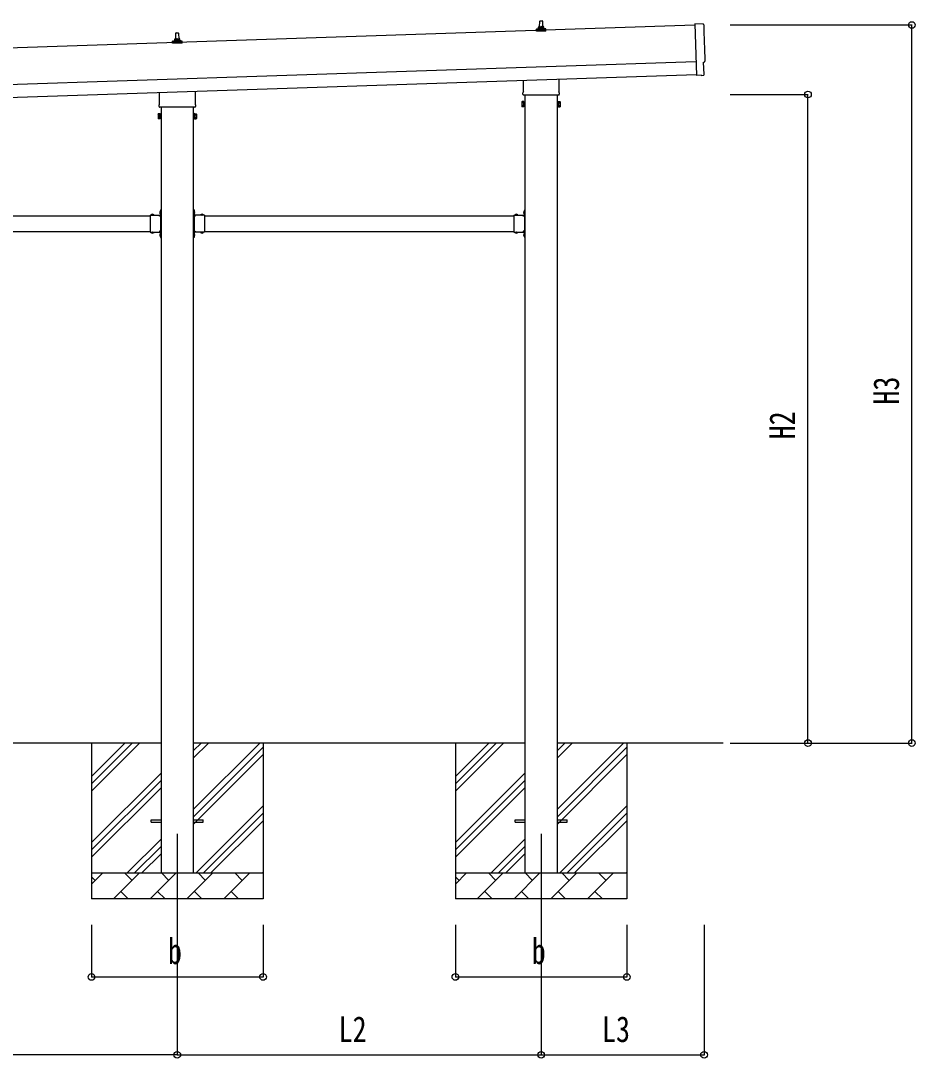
# Model space of a CAD drawing. Units: millimetres, scale not verified. Extents: x -12615 to 12615, y -8910 to 8910.
# Drawn here: x -2092 to 1350, y -4251 to -259 of the extents above; entities that cross this region are included whole.
import ezdxf
from ezdxf.enums import TextEntityAlignment as Align

# ---------------------------------------------------------------- set-up
doc = ezdxf.new("R2010")
doc.units = ezdxf.units.MM
doc.header["$LTSCALE"] = 30
for name, color, linetype in [('0-4_YKK_12', 2, 'Continuous'), ('0-5_YKK_13', 4, 'Continuous'), ('0-6_YKK_A1', 4, 'Continuous'), ('0-7_YKK_D', 6, 'Continuous')]:
    doc.layers.add(name, color=color, linetype=linetype)
doc.styles.add('ＭＳ ゴシック', font='')
doc.styles.get('ＭＳ ゴシック').set_extended_font_data('MS Gothic')

msp = doc.modelspace()

# ---------------------------------------------------------------- linework, layer by layer
at = {"layer": '0-4_YKK_12'}
for p, q in [((-1489.72, -3388.05), (-1489.72, -3888.05)), ((-89.72, -3388.05), (-89.72, -3888.05))]:
    msp.add_line(p, q, dxfattribs=at)
at = {"layer": '0-5_YKK_13'}
for p, q in [((-95.72, -283.79), (-94.99, -260.27)), ((-93.99, -259.29), (-85.44, -259.29)), ((-84.44, -260.27), (-83.72, -283.79)), ((-1495.72, -330.46), (-1494.99, -306.93)), ((-1493.99, -305.96), (-1485.44, -305.96)), ((-1484.44, -306.93), (-1483.72, -330.46)), ((-107.97, -299.29), (-107.97, -291.58)), ((-71.47, -299.29), (-107.97, -299.29)), ((-107.58, -290.79), (-71.85, -290.79)), ((-107.2, -290.61), (-100.48, -288.98)), ((-100.1, -288.79), (-79.33, -288.79)), ((-99.72, -288), (-99.72, -283.79)), ((-98.72, -283.79), (-80.72, -283.79)), ((-79.72, -288), (-79.72, -283.79)), ((-72.23, -290.61), (-78.95, -288.98)), ((-71.47, -299.29), (-71.47, -291.58)), ((-1507.97, -345.96), (-1507.97, -338.24)), ((-1471.47, -345.96), (-1507.97, -345.96)), ((-1507.58, -337.46), (-1471.85, -337.46)), ((-1507.2, -337.27), (-1500.48, -335.64)), ((-1500.1, -335.46), (-1479.33, -335.46)), ((-1499.72, -334.67), (-1499.72, -330.46)), ((-1498.72, -330.46), (-1480.72, -330.46)), ((-1479.72, -334.67), (-1479.72, -330.46)), ((-1472.23, -337.27), (-1478.95, -335.64)), ((-1471.47, -345.96), (-1471.47, -338.24)), ((508.07, -469.3), (508.1, -470.3)), ((527.73, -469.65), (534.63, -469.05)), ((-158.02, -533.28), (-158.02, -488.73)), ((-21.42, -484.18), (-21.42, -533.28)), ((-1558.02, -579.95), (-1558.02, -535.4)), ((-1421.42, -530.85), (-1421.42, -579.95)), ((-159.72, -542.05), (-159.72, -536.55)), ((-21.78, -545.55), (-157.65, -545.55)), ((-19.72, -536.55), (-19.72, -542.05)), ((-1559.72, -588.72), (-1559.72, -583.22)), ((-1421.78, -592.22), (-1557.65, -592.22)), ((-1419.72, -583.22), (-1419.72, -588.72)), ((-163.72, -571.55), (-162.96, -570.24)), ((-163.72, -571.55), (-163.72, -588.55)), ((-163.72, -588.55), (-162.96, -589.87)), ((-156.72, -575.15), (-162.96, -575.15)), ((-156.72, -584.96), (-162.96, -584.96)), ((-156.72, -589.87), (-162.96, -589.87)), ((-154.22, -589.25), (-156.72, -589.25)), ((-25.22, -589.25), (-22.72, -589.25)), ((-22.72, -575.15), (-16.48, -575.15)), ((-22.72, -584.96), (-16.48, -584.96)), ((-22.72, -589.87), (-16.48, -589.87)), ((-15.72, -571.55), (-16.48, -570.24)), ((-15.72, -588.55), (-16.48, -589.87)), ((-15.72, -571.55), (-15.72, -588.55)), ((-1563.72, -618.22), (-1562.96, -616.9)), ((-1563.72, -618.22), (-1563.72, -635.22)), ((-1563.72, -635.22), (-1562.96, -636.53)), ((-1556.72, -621.81), (-1562.96, -621.81)), ((-1556.72, -631.63), (-1562.96, -631.63)), ((-1556.72, -636.53), (-1562.96, -636.53)), ((-1554.22, -635.92), (-1556.72, -635.92)), ((-1425.22, -635.92), (-1422.72, -635.92)), ((-1422.72, -621.81), (-1416.48, -621.81)), ((-1422.72, -631.63), (-1416.48, -631.63)), ((-1422.72, -636.53), (-1416.48, -636.53)), ((-1415.72, -618.22), (-1416.48, -616.9)), ((-1415.72, -635.22), (-1416.48, -636.53)), ((-1415.72, -618.22), (-1415.72, -635.22)), ((-1554.72, -991.15), (-1554.22, -991.15)), ((-1554.22, -987.05), (-1552.22, -987.05)), ((-1554.22, -987.05), (-1554.22, -1007.05)), ((-1554.22, -991.15), (-1554.22, -1002.95)), ((-1552.22, -994.05), (-1554.22, -994.05)), ((-1552.22, -987.05), (-1552.22, -1007.05)), ((-1425.22, -987.05), (-1427.22, -987.05)), ((-1427.22, -987.05), (-1427.22, -1007.05)), ((-1427.22, -994.05), (-1425.22, -994.05)), ((-1425.22, -987.05), (-1425.22, -1007.05)), ((-1424.71, -991.15), (-1425.22, -991.15)), ((-1425.22, -991.15), (-1425.22, -1002.95)), ((-154.72, -991.15), (-154.22, -991.15)), ((-154.22, -987.05), (-152.22, -987.05)), ((-154.22, -987.05), (-154.22, -1007.05)), ((-154.22, -991.15), (-154.22, -1002.95)), ((-152.22, -994.05), (-154.22, -994.05)), ((-152.22, -987.05), (-152.22, -1007.05)), ((-1594.22, -1007.05), (-1594.22, -1073.05)), ((-1594.22, -1007.05), (-1554.22, -1007.05)), ((-1591.12, -1006.54), (-1591.12, -1007.05)), ((-1591.12, -1007.05), (-1579.32, -1007.05)), ((-1552.22, -1000.05), (-1554.22, -1000.05)), ((-1554.22, -1011.05), (-1554.22, -1069.05)), ((-1427.22, -1000.05), (-1425.22, -1000.05)), ((-1385.22, -1007.05), (-1425.22, -1007.05)), ((-1425.22, -1011.05), (-1425.22, -1069.05)), ((-1388.32, -1007.05), (-1400.12, -1007.05)), ((-1388.32, -1006.54), (-1388.32, -1007.05)), ((-1385.22, -1007.05), (-1385.22, -1073.05)), ((-194.22, -1007.05), (-194.22, -1073.05)), ((-194.22, -1007.05), (-154.22, -1007.05)), ((-191.12, -1006.54), (-191.12, -1007.05)), ((-191.12, -1007.05), (-179.32, -1007.05)), ((-152.22, -1000.05), (-154.22, -1000.05)), ((-154.22, -1011.05), (-154.22, -1069.05)), ((-1594.22, -1073.05), (-1554.22, -1073.05)), ((-1591.12, -1073.56), (-1591.12, -1073.05)), ((-1591.12, -1073.05), (-1579.32, -1073.05)), ((-1554.22, -1071.05), (-1558.22, -1071.05)), ((-1554.72, -1077.15), (-1554.22, -1077.15)), ((-1554.22, -1073.05), (-1554.22, -1093.05)), ((-1554.22, -1077.15), (-1554.22, -1088.95)), ((-1552.22, -1073.05), (-1552.22, -1093.05)), ((-1427.22, -1073.05), (-1427.22, -1093.05)), ((-1425.22, -1071.05), (-1421.22, -1071.05)), ((-1425.22, -1073.05), (-1425.22, -1093.05)), ((-1385.22, -1073.05), (-1425.22, -1073.05)), ((-1424.71, -1077.15), (-1425.22, -1077.15)), ((-1425.22, -1077.15), (-1425.22, -1088.95)), ((-1388.32, -1073.05), (-1400.12, -1073.05)), ((-1388.32, -1073.56), (-1388.32, -1073.05)), ((-194.22, -1073.05), (-154.22, -1073.05)), ((-191.12, -1073.56), (-191.12, -1073.05)), ((-191.12, -1073.05), (-179.32, -1073.05)), ((-154.22, -1071.05), (-158.22, -1071.05)), ((-154.72, -1077.15), (-154.22, -1077.15)), ((-154.22, -1073.05), (-154.22, -1093.05)), ((-154.22, -1077.15), (-154.22, -1088.95)), ((-152.22, -1073.05), (-152.22, -1093.05)), ((-1552.22, -1080.05), (-1554.22, -1080.05)), ((-1552.22, -1086.05), (-1554.22, -1086.05)), ((-1554.22, -1093.05), (-1552.22, -1093.05)), ((-1427.22, -1080.05), (-1425.22, -1080.05)), ((-1427.22, -1086.05), (-1425.22, -1086.05)), ((-1425.22, -1093.05), (-1427.22, -1093.05)), ((-152.22, -1080.05), (-154.22, -1080.05)), ((-152.22, -1086.05), (-154.22, -1086.05)), ((-154.22, -1093.05), (-152.22, -1093.05)), ((-1589.72, -3333.55), (-1552.22, -3333.55)), ((-1589.72, -3342.55), (-1589.72, -3333.55)), ((-1589.72, -3342.55), (-1552.22, -3342.55)), ((-1427.22, -3333.55), (-1389.72, -3333.55)), ((-1427.22, -3342.55), (-1389.72, -3342.55)), ((-1389.72, -3342.55), (-1389.72, -3333.55)), ((-189.72, -3333.55), (-152.22, -3333.55)), ((-189.72, -3342.55), (-189.72, -3333.55)), ((-189.72, -3342.55), (-152.22, -3342.55)), ((-27.22, -3333.55), (10.28, -3333.55)), ((-27.22, -3342.55), (10.28, -3342.55)), ((10.28, -3342.55), (10.28, -3333.55))]:
    msp.add_line(p, q, dxfattribs=at)
for points in [[(533.09, -272.15), (501.48, -271.55), (508.07, -469.3)], [(537.37, -465.97), (535.8, -418.97), (536.4, -418.95)], [(526.97, -469.4), (526.29, -468.79), (508.1, -470.3)], [(-156.72, -589.87), (-156.72, -570.24), (-162.96, -570.24)], [(-156.72, -589.25), (-156.72, -570.85), (-154.22, -570.85)], [(-22.72, -589.25), (-22.72, -570.85), (-25.22, -570.85)], [(-22.72, -589.87), (-22.72, -570.24), (-16.48, -570.24)], [(-1556.72, -636.53), (-1556.72, -616.9), (-1562.96, -616.9)], [(-1556.72, -635.92), (-1556.72, -617.52), (-1554.22, -617.52)], [(-1422.72, -635.92), (-1422.72, -617.52), (-1425.22, -617.52)], [(-1422.72, -636.53), (-1422.72, -616.9), (-1416.48, -616.9)], [(-1556.83, -994.55), (-1554.05, -995.91), (-1553.44, -997.05)], [(-1556.83, -999.55), (-1554.05, -998.2), (-1553.44, -997.05)], [(-1554.72, -991.15), (-1554.72, -1002.95), (-1554.22, -1002.95)], [(-1422.6, -994.55), (-1425.38, -995.91), (-1425.99, -997.05)], [(-1422.6, -999.55), (-1425.38, -998.2), (-1425.99, -997.05)], [(-1424.71, -991.15), (-1424.71, -1002.95), (-1425.22, -1002.95)], [(-156.83, -994.55), (-154.05, -995.91), (-153.44, -997.05)], [(-156.83, -999.55), (-154.05, -998.2), (-153.44, -997.05)], [(-154.72, -991.15), (-154.72, -1002.95), (-154.22, -1002.95)], [(-1591.12, -1006.54), (-1579.32, -1006.54), (-1579.32, -1007.05)], [(-1587.72, -1004.44), (-1586.36, -1007.22), (-1585.22, -1007.83)], [(-1582.72, -1004.44), (-1584.07, -1007.22), (-1585.22, -1007.83)], [(-1554.22, -1011.05), (-1558.22, -1011.05), (-1558.22, -1009.05), (-1554.22, -1009.05)], [(-1425.22, -1011.05), (-1421.22, -1011.05), (-1421.22, -1009.05), (-1425.22, -1009.05)], [(-1388.32, -1006.54), (-1400.12, -1006.54), (-1400.12, -1007.05)], [(-1396.72, -1004.44), (-1395.36, -1007.22), (-1394.22, -1007.83)], [(-1391.72, -1004.44), (-1393.07, -1007.22), (-1394.22, -1007.83)], [(-191.12, -1006.54), (-179.32, -1006.54), (-179.32, -1007.05)], [(-187.72, -1004.44), (-186.36, -1007.22), (-185.22, -1007.83)], [(-182.72, -1004.44), (-184.07, -1007.22), (-185.22, -1007.83)], [(-154.22, -1011.05), (-158.22, -1011.05), (-158.22, -1009.05), (-154.22, -1009.05)], [(-1591.12, -1073.56), (-1579.32, -1073.56), (-1579.32, -1073.05)], [(-1587.72, -1075.66), (-1586.36, -1072.89), (-1585.22, -1072.28)], [(-1582.72, -1075.66), (-1584.07, -1072.89), (-1585.22, -1072.28)], [(-1554.22, -1069.05), (-1558.22, -1069.05), (-1558.22, -1071.05)], [(-1554.72, -1077.15), (-1554.72, -1088.95), (-1554.22, -1088.95)], [(-1425.22, -1069.05), (-1421.22, -1069.05), (-1421.22, -1071.05)], [(-1424.71, -1077.15), (-1424.71, -1088.95), (-1425.22, -1088.95)], [(-1388.32, -1073.56), (-1400.12, -1073.56), (-1400.12, -1073.05)], [(-1396.72, -1075.66), (-1395.36, -1072.89), (-1394.22, -1072.28)], [(-1391.72, -1075.66), (-1393.07, -1072.89), (-1394.22, -1072.28)], [(-191.12, -1073.56), (-179.32, -1073.56), (-179.32, -1073.05)], [(-187.72, -1075.66), (-186.36, -1072.89), (-185.22, -1072.28)], [(-182.72, -1075.66), (-184.07, -1072.89), (-185.22, -1072.28)], [(-154.22, -1069.05), (-158.22, -1069.05), (-158.22, -1071.05)], [(-154.72, -1077.15), (-154.72, -1088.95), (-154.22, -1088.95)], [(-1556.83, -1080.55), (-1554.05, -1081.91), (-1553.44, -1083.05)], [(-1556.83, -1085.55), (-1554.05, -1084.2), (-1553.44, -1083.05)], [(-1422.6, -1080.55), (-1425.38, -1081.91), (-1425.99, -1083.05)], [(-1422.6, -1085.55), (-1425.38, -1084.2), (-1425.99, -1083.05)], [(-156.83, -1080.55), (-154.05, -1081.91), (-153.44, -1083.05)], [(-156.83, -1085.55), (-154.05, -1084.2), (-153.44, -1083.05)]]:
    msp.add_lwpolyline(points, dxfattribs=at)
for points in [[(-154.22, -590.55), (-154.22, -569.55), (-152.22, -569.55), (-152.22, -590.55)], [(-25.22, -590.55), (-25.22, -569.55), (-27.22, -569.55), (-27.22, -590.55)], [(-1554.22, -637.22), (-1554.22, -616.22), (-1552.22, -616.22), (-1552.22, -637.22)], [(-1425.22, -637.22), (-1425.22, -616.22), (-1427.22, -616.22), (-1427.22, -637.22)]]:
    msp.add_lwpolyline(points, close=True, dxfattribs=at)
for centre, radius, start, end in [((-93.99, -260.29), 1, 90, 178.60509), ((-85.44, -260.29), 1, 1.39491, 90), ((-1493.99, -306.96), 1, 90, 178.60509), ((-1485.44, -306.96), 1, 1.39491, 90), ((-106.97, -291.58), 1, 103.62699, 180), ((-100.72, -288), 1, 283.62699, 0), ((-95.63, -284.43), 4.13, 90, 171.17633), ((-98.72, -284.79), 1, 90, 180), ((-86.38, -283.79), 4.83, 133.60282, 180), ((-93.05, -283.79), 4.83, 0, 46.39718), ((-83.8, -284.43), 4.13, 8.82367, 90), ((-80.72, -284.79), 1, 0, 90), ((-78.72, -288), 1, 180, 256.37301), ((-72.47, -291.58), 1, 0, 76.37301), ((-1506.97, -338.24), 1, 103.62699, 180), ((-1500.72, -334.67), 1, 283.62699, 0), ((-1495.63, -331.09), 4.13, 90, 171.17633), ((-1498.72, -331.46), 1, 90, 180), ((-1486.38, -330.46), 4.83, 133.60282, 180), ((-1493.05, -330.46), 4.83, 0, 46.39718), ((-1483.8, -331.09), 4.13, 8.82367, 90), ((-1480.72, -331.46), 1, 0, 90), ((-1478.72, -334.67), 1, 180, 256.37301), ((-1472.47, -338.24), 1, 0, 76.37301), ((-155.72, -536.55), 4, 125.09963, 180), ((-155.72, -542.05), 4, 180, 194.47751), ((-155.72, -542.05), 4, 194.47751, 241.04498), ((-23.72, -542.05), 4, 298.95502, 345.52249), ((-23.72, -536.55), 4, 0, 54.90037), ((-23.72, -542.05), 4, 345.52249, 0), ((-1555.72, -583.22), 4, 125.09963, 180), ((-1555.72, -588.72), 4, 180, 194.47751), ((-1555.72, -588.72), 4, 194.47751, 241.04498), ((-1423.72, -588.72), 4, 298.95502, 345.52249), ((-1423.72, -583.22), 4, 0, 54.90037), ((-1423.72, -588.72), 4, 345.52249, 0), ((-159.37, -572.69), 4.34, 145.61575, 214.38425), ((-147.48, -580.05), 16.24, 162.41205, 197.58795), ((-159.37, -587.41), 4.34, 145.61575, 214.38425), ((-31.96, -580.05), 16.24, 342.41205, 17.58795), ((-20.06, -572.69), 4.34, 325.61575, 34.38425), ((-20.06, -587.41), 4.34, 325.61575, 34.38425), ((-1547.48, -626.72), 16.24, 162.41205, 197.58795), ((-1559.37, -619.36), 4.34, 145.61575, 214.38425), ((-1559.37, -634.08), 4.34, 145.61575, 214.38425), ((-1431.96, -626.72), 16.24, 342.41205, 17.58795), ((-1420.06, -619.36), 4.34, 325.61575, 34.38425), ((-1420.06, -634.08), 4.34, 325.61575, 34.38425), ((-1548.98, -997.05), 8.23, 134.2189, 225.7811), ((-1430.45, -997.05), 8.23, 314.2189, 45.7811), ((-148.98, -997.05), 8.23, 134.2189, 225.7811), ((-1585.22, -1012.28), 8.23, 44.2189, 135.7811), ((-1554.22, -1007.05), 2, 270, 0), ((-1425.22, -1007.05), 2, 180, 270), ((-1394.22, -1012.28), 8.23, 44.2189, 135.7811), ((-185.22, -1012.28), 8.23, 44.2189, 135.7811), ((-154.22, -1007.05), 2, 270, 0), ((-1585.22, -1067.82), 8.23, 224.2189, 315.7811), ((-1548.98, -1083.05), 8.23, 134.2189, 225.7811), ((-1554.22, -1073.05), 2, 0, 90), ((-1425.22, -1073.05), 2, 90, 180), ((-1430.45, -1083.05), 8.23, 314.2189, 45.7811), ((-1394.22, -1067.82), 8.23, 224.2189, 315.7811), ((-185.22, -1067.82), 8.23, 224.2189, 315.7811), ((-148.98, -1083.05), 8.23, 134.2189, 225.7811), ((-154.22, -1073.05), 2, 0, 90)]:
    msp.add_arc(centre, radius, start, end, dxfattribs=at)
for centre, major_axis, ratio, start_param, end_param in [((533.03, -275.15), (3, 0.1), 0.99863, 6.2683889, 7.8016218), ((5298.59, -186.77), (-4760.73, -158.69), 0.99863, 6.2683889, 6.2976778), ((536.25, -414.55), (4.4, 0.15), 0.99863, 4.712389, 6.2976778), ((527.64, -468.65), (0.75, -0.666), 0.9974, 4.712389, 5.5252311), ((534.36, -466.06), (2.25, -2), 0.9974, 5.5252311, 7.0411395)]:
    msp.add_ellipse(centre, major_axis=major_axis, ratio=ratio, start_param=start_param, end_param=end_param, dxfattribs=at)
at = {"layer": '0-6_YKK_A1'}
for p, q in [((501.65, -276.64), (-4881.36, -456.07)), ((-4876.7, -595.99), (506.31, -416.56)), ((-4875.03, -645.97), (507.98, -466.53)), ((-152.22, -545.55), (-152.22, -3538.05)), ((-27.22, -3538.05), (-27.22, -545.55)), ((-1552.22, -592.22), (-1552.22, -3538.05)), ((-1427.22, -3538.05), (-1427.22, -592.22)), ((-2785.22, -1010.05), (-1594.22, -1010.05)), ((-1558.22, -1010.05), (-1552.72, -1010.05)), ((-1552.72, -1010.05), (-1552.72, -1070.05)), ((-1421.22, -1010.05), (-1426.72, -1010.05)), ((-1426.72, -1010.05), (-1426.72, -1070.05)), ((-1385.22, -1010.05), (-194.22, -1010.05)), ((-158.22, -1010.05), (-152.72, -1010.05)), ((-152.72, -1010.05), (-152.72, -1070.05)), ((-2785.22, -1070.05), (-1594.22, -1070.05)), ((-1558.22, -1070.05), (-1552.72, -1070.05)), ((-1421.22, -1070.05), (-1426.72, -1070.05)), ((-1385.22, -1070.05), (-194.22, -1070.05)), ((-158.22, -1070.05), (-152.72, -1070.05)), ((-1552.22, -3038.05), (-2827.22, -3038.05)), ((-1819.72, -3038.05), (-1819.72, -3638.05)), ((-1819.72, -3223.1), (-1634.67, -3038.05)), ((-1819.72, -3194.82), (-1662.95, -3038.05)), ((-1819.72, -3166.53), (-1691.23, -3038.05)), ((-152.22, -3038.05), (-1427.22, -3038.05)), ((-1427.22, -3293.15), (-1172.12, -3038.05)), ((-1427.22, -3095.16), (-1370.11, -3038.05)), ((-1427.22, -3066.88), (-1398.39, -3038.05)), ((-1427.22, -3321.44), (-1159.72, -3053.94)), ((-1159.72, -3038.05), (-1159.72, -3638.05)), ((-419.72, -3038.05), (-419.72, -3638.05)), ((-419.72, -3223.1), (-234.67, -3038.05)), ((-419.72, -3194.82), (-262.95, -3038.05)), ((-419.72, -3166.53), (-291.23, -3038.05)), ((611.16, -3038.05), (-27.22, -3038.05)), ((-27.22, -3293.15), (227.88, -3038.05)), ((-27.22, -3095.16), (29.89, -3038.05)), ((-27.22, -3066.88), (1.61, -3038.05)), ((-27.22, -3321.44), (240.28, -3053.94)), ((240.28, -3038.05), (240.28, -3638.05)), ((-1427.22, -3349.72), (-1159.72, -3082.22)), ((-27.22, -3349.72), (240.28, -3082.22)), ((-1819.72, -3421.09), (-1552.22, -3153.59)), ((-1819.72, -3449.38), (-1552.22, -3181.88)), ((-419.72, -3421.09), (-152.22, -3153.59)), ((-419.72, -3449.38), (-152.22, -3181.88)), ((-1819.72, -3477.66), (-1552.22, -3210.16)), ((-419.72, -3477.66), (-152.22, -3210.16)), ((-1417.56, -3538.05), (-1159.72, -3280.21)), ((-1389.27, -3538.05), (-1159.72, -3308.49)), ((-17.56, -3538.05), (240.28, -3280.21)), ((10.73, -3538.05), (240.28, -3308.49)), ((-1360.99, -3538.05), (-1159.72, -3336.78)), ((39.01, -3538.05), (240.28, -3336.78)), ((-1682.12, -3538.05), (-1552.22, -3408.15)), ((-282.12, -3538.05), (-152.22, -3408.15)), ((-1653.83, -3538.05), (-1552.22, -3436.44)), ((-1625.55, -3538.05), (-1552.22, -3464.72)), ((-253.83, -3538.05), (-152.22, -3436.44)), ((-225.55, -3538.05), (-152.22, -3464.72)), ((-1819.72, -3538.05), (-1159.72, -3538.05)), ((-1819.72, -3580.95), (-1776.82, -3538.05)), ((-1805.38, -3566.61), (-1819.72, -3552.27)), ((-1735.4, -3638.05), (-1635.4, -3538.05)), ((-1663.95, -3566.61), (-1692.51, -3538.05)), ((-1593.98, -3638.05), (-1493.98, -3538.05)), ((-1522.53, -3566.61), (-1551.09, -3538.05)), ((-1452.56, -3638.05), (-1352.56, -3538.05)), ((-1381.11, -3566.61), (-1409.67, -3538.05)), ((-1311.14, -3638.05), (-1211.14, -3538.05)), ((-1239.69, -3566.61), (-1268.24, -3538.05)), ((-1163, -3538.05), (-1159.72, -3534.77)), ((-419.72, -3538.05), (240.28, -3538.05)), ((-419.72, -3580.95), (-376.82, -3538.05)), ((-405.38, -3566.61), (-419.72, -3552.27)), ((-335.4, -3638.05), (-235.4, -3538.05)), ((-263.95, -3566.61), (-292.51, -3538.05)), ((-193.98, -3638.05), (-93.98, -3538.05)), ((-122.53, -3566.61), (-151.09, -3538.05)), ((-52.56, -3638.05), (47.44, -3538.05)), ((18.89, -3566.61), (-9.67, -3538.05)), ((88.86, -3638.05), (188.86, -3538.05)), ((160.31, -3566.61), (131.76, -3538.05)), ((237, -3538.05), (240.28, -3534.77)), ((-1706.85, -3609.5), (-1678.29, -3638.05)), ((-1565.43, -3609.5), (-1536.87, -3638.05)), ((-1424.01, -3609.5), (-1395.45, -3638.05)), ((-1282.58, -3609.5), (-1254.03, -3638.05)), ((-306.85, -3609.5), (-278.29, -3638.05)), ((-165.43, -3609.5), (-136.87, -3638.05)), ((-24.01, -3609.5), (4.55, -3638.05)), ((117.42, -3609.5), (145.97, -3638.05)), ((-1159.72, -3638.05), (-1819.72, -3638.05)), ((240.28, -3638.05), (-419.72, -3638.05))]:
    msp.add_line(p, q, dxfattribs=at)
at = {"layer": '0-7_YKK_D'}
for p, q in [((637.31, -275.6), (1338.31, -275.6)), ((1337.31, -3038.05), (1337.31, -275.6)), ((637.31, -543.05), (938.31, -543.05)), ((937.31, -3038.05), (937.31, -543.05)), ((637.31, -3038.05), (938.31, -3038.05)), ((637.31, -3038.05), (1338.31, -3038.05)), ((-1819.72, -3738.05), (-1819.72, -3939.05)), ((-1489.72, -3738.05), (-1489.72, -4239.05)), ((-1489.72, -3738.05), (-1489.72, -4239.05)), ((-1159.72, -3738.05), (-1159.72, -3939.05)), ((-419.72, -3738.05), (-419.72, -3939.05)), ((-89.72, -3738.05), (-89.72, -4239.05)), ((-89.72, -3738.05), (-89.72, -4239.05)), ((240.28, -3738.05), (240.28, -3939.05)), ((537.31, -3738.05), (537.31, -4239.05)), ((-1819.72, -3938.05), (-1159.72, -3938.05)), ((-419.72, -3938.05), (240.28, -3938.05)), ((-1489.72, -4238.05), (-2889.72, -4238.05)), ((-1489.72, -4238.05), (-89.72, -4238.05)), ((-89.72, -4238.05), (537.31, -4238.05))]:
    msp.add_line(p, q, dxfattribs=at)
for centre in [(1337.31, -275.6), (937.31, -543.05), (937.31, -3038.05), (1337.31, -3038.05), (-1819.72, -3938.05), (-1159.72, -3938.05), (-419.72, -3938.05), (240.28, -3938.05), (-1489.72, -4238.05), (-1489.72, -4238.05), (-89.72, -4238.05), (-89.72, -4238.05), (537.31, -4238.05)]:
    msp.add_circle(centre, 12.75, dxfattribs=at)

# ---------------------------------------------------------------- texts
at = {"layer": '0-7_YKK_D', "style": 'ＭＳ ゴシック', "width": 0.8}
for s, p in [('H3', (1317.31, -1736.03)), ('H2', (917.31, -1869.75))]:
    msp.add_text(s, height=98.97, rotation=90, dxfattribs=at).set_placement(p, align=Align.BOTTOM_LEFT)
for s, p in [('b', (-1525.72, -3918.05)), ('b', (-125.72, -3918.05)), ('L2', (-868.92, -4218.05)), ('L3', (144.6, -4218.05))]:
    msp.add_text(s, height=98.97, dxfattribs=at).set_placement(p, align=Align.BOTTOM_LEFT)

doc.saveas('drawing.dxf')
